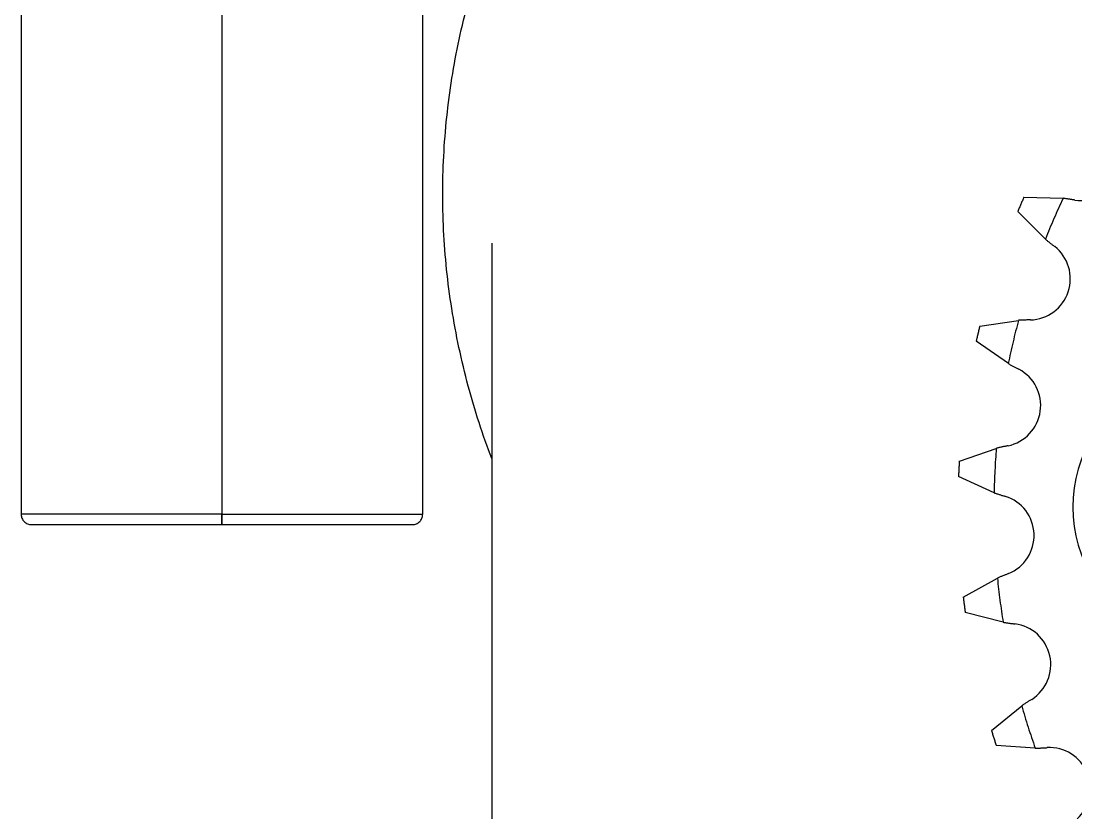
# Model space of a CAD drawing. Header units: metres. Extents: x 0 to 63075, y 0 to 44550.
# Drawn here: x 39828.1 to 39930.5, y 35916.6 to 35993.5 of the extents above; entities that cross this region are included whole.
import ezdxf

# ---------------------------------------------------------------- set-up
doc = ezdxf.new("R2010")
doc.units = ezdxf.units.M
doc.header["$LTSCALE"] = 75
doc.linetypes.add('HIDDEN2', pattern=[4.7625, 3.175, -1.5875])
for name, color, linetype in [('SDM', 7, 'Continuous'), ('SL1', 8, 'Continuous'), ('SL4', 4, 'Continuous'), ('ST1', 7, 'HIDDEN2')]:
    doc.layers.add(name, color=color, linetype=linetype)

# ---------------------------------------------------------------- blocks, each defined once
blk = doc.blocks.new('A$Cf33ee68d')
at = {"layer": 'SL1', "extrusion": (2.28848e-17, 1, 0)}
blk.add_line((16190.85, 7768.55), (16190.85, 7667.5), dxfattribs=at)
at = {"layer": 'SL1'}
for points, knots in [([(16193.64, 7805.41), (16194.78, 7807.71), (16196.04, 7809.97), (16198.81, 7814.38), (16200.32, 7816.53), (16203.57, 7820.7), (16205.31, 7822.71), (16209, 7826.58), (16210.95, 7828.43), (16215.04, 7831.97), (16217.18, 7833.64), (16221.64, 7836.81), (16223.95, 7838.29), (16228.73, 7841.05), (16231.19, 7842.33), (16236.24, 7844.67), (16238.83, 7845.74), (16244.11, 7847.64), (16246.8, 7848.47), (16252.26, 7849.91), (16255.02, 7850.52), (16260.61, 7851.49), (16263.42, 7851.85), (16269.16, 7852.35), (16272.07, 7852.48), (16277.83, 7852.48), (16280.68, 7852.36), (16286.33, 7851.88), (16289.15, 7851.52), (16294.73, 7850.56), (16297.5, 7849.96), (16302.95, 7848.54), (16305.64, 7847.71), (16310.92, 7845.83), (16313.51, 7844.77), (16318.56, 7842.45), (16321.03, 7841.17), (16325.81, 7838.42), (16328.13, 7836.95), (16332.6, 7833.79), (16334.75, 7832.12), (16338.86, 7828.59), (16340.82, 7826.74), (16344.54, 7822.86), (16346.29, 7820.84), (16349.57, 7816.65), (16351.1, 7814.48), (16353.91, 7810.02), (16355.19, 7807.73), (16357.51, 7803.04), (16358.54, 7800.65), (16360.33, 7795.78), (16361.09, 7793.3), (16362.35, 7788.31), (16362.84, 7785.78), (16363.55, 7780.71), (16363.77, 7778.16), (16363.94, 7773.06), (16363.88, 7770.5), (16363.5, 7765.43), (16363.17, 7762.89), (16362.25, 7757.88), (16361.66, 7755.39), (16360.4, 7751.15), (16359.8, 7749.36), (16359.13, 7747.61)], [0, 0, 0, 0, 8.347088, 8.347088, 16.801546, 16.801546, 25.294866, 25.294866, 33.816343, 33.816343, 42.354668, 42.354668, 50.900516, 50.900516, 59.447382, 59.447382, 67.991426, 67.991426, 76.530877, 76.530877, 85.065412, 85.065412, 93.595637, 93.595637, 102.341976, 102.341976, 110.866853, 110.866853, 119.392248, 119.392248, 127.919257, 127.919257, 136.449361, 136.449361, 144.983739, 144.983739, 153.523022, 153.523022, 162.066924, 162.066924, 170.613742, 170.613742, 179.159719, 179.159719, 187.698431, 187.698431, 196.220556, 196.220556, 204.714645, 204.714645, 213.169447, 213.169447, 221.577596, 221.577596, 229.939064, 229.939064, 238.262231, 238.262231, 246.561882, 246.561882, 254.855919, 254.855919, 263.16276, 263.16276, 269.274674, 269.274674, 269.274674, 269.274674]), ([(16190.85, 7747.61), (16189.97, 7749.92), (16189.2, 7752.28), (16188.23, 7755.91), (16187.93, 7757.16), (16187.13, 7760.92), (16186.73, 7763.46), (16186.2, 7768.54), (16186.08, 7771.1), (16186.1, 7776.2), (16186.25, 7778.75), (16186.68, 7782.54), (16186.85, 7783.8), (16187.48, 7787.57), (16188.03, 7790.07), (16189.4, 7795), (16190.22, 7797.43), (16191.91, 7801.71), (16192.74, 7803.58), (16193.64, 7805.41)], [489.045531, 489.045531, 489.045531, 489.045531, 497.101846, 497.101846, 501.282361, 501.282361, 509.624189, 509.624189, 517.937387, 517.937387, 526.233023, 526.233023, 530.377623, 530.377623, 538.691256, 538.691256, 547.022089, 547.022089, 553.640068, 553.640068, 553.640068, 553.640068])]:
    blk.add_open_spline(points, degree=3, knots=knots, dxfattribs=at)
blk = doc.blocks.new('A$C6e6623c1')
at = {"layer": 'SL4'}
blk.add_arc((4462.21, 1623.35), 13.25, 116.0652, 243.9348, dxfattribs=at)
at = {"layer": 'ST1'}
for p, q in [((4346.83, 1685.35), (4346.83, 1622.65)), ((4366.33, 1685.35), (4366.33, 1622.65)), ((4385.83, 1622.65), (4385.83, 1685.35)), ((4444.23, 1653.47), (4448.03, 1653.36)), ((4446.31, 1649.39), (4443.63, 1652.09)), ((4439.93, 1640.93), (4443.69, 1641.5)), ((4442.71, 1637.3), (4439.59, 1639.47)), ((4437.95, 1627.83), (4441.54, 1629.06)), ((4441.33, 1624.75), (4437.87, 1626.34)), ((4366.33, 1622.65), (4346.87, 1622.65)), ((4366.33, 1622.65), (4366.33, 1621.65)), ((4366.33, 1621.65), (4366.33, 1622.65)), ((4366.33, 1622.65), (4385.78, 1622.65)), ((4347.83, 1621.65), (4366.33, 1621.65)), ((4366.33, 1621.65), (4384.83, 1621.65)), ((4438.33, 1614.59), (4441.65, 1616.44)), ((4442.21, 1612.16), (4438.53, 1613.1)), ((4441.08, 1601.63), (4444.01, 1604.05)), ((4445.32, 1599.93), (4441.53, 1600.2))]:
    blk.add_line(p, q, dxfattribs=at)
for centre, radius, start, end in [((4449.77, 1657.14), 4, 261.458, 41.3179), ((4511.71, 1623.35), 73.9, 155.9493, 157.1123), ((4511.71, 1623.35), 70.4, 154.7725, 158.2892), ((4445.51, 1632.59), 20.92, 79.9215, 83.0988), ((4459.76, 1665.41), 20.92, 229.9629, 233.1402), ((4444.73, 1645.54), 4, 271.7437, 51.6037), ((4511.71, 1623.35), 70.4, 165.0582, 168.5749), ((4444.93, 1620.62), 20.92, 90.2072, 93.3845), ((4511.71, 1623.35), 73.9, 166.2351, 167.398), ((4453.09, 1655.46), 20.92, 240.2486, 243.4259), ((4441.85, 1633.22), 4, 282.0294, 61.8894), ((4511.71, 1623.35), 70.4, 175.3439, 178.8606), ((4446.49, 1608.74), 20.92, 100.4929, 103.6702), ((4511.71, 1623.35), 73.9, 176.5208, 177.6838), ((4448.3, 1644.47), 20.92, 250.5343, 253.7116), ((4441.21, 1620.59), 4, 292.3152, 72.1751), ((4347.83, 1622.65), 1, 180, 270), ((4384.83, 1622.65), 1, 270, 0), ((4450.15, 1597.33), 20.92, 110.7786, 113.9559), ((4511.71, 1623.35), 70.4, 185.6296, 189.1463), ((4511.71, 1623.35), 73.9, 186.8065, 187.9695), ((4445.55, 1632.81), 20.92, 260.8201, 263.9973), ((4442.83, 1608.04), 4, 302.6009, 82.4608), ((4455.78, 1586.75), 20.92, 121.0643, 124.2416), ((4511.71, 1623.35), 70.4, 195.9153, 199.4321), ((4511.71, 1623.35), 73.9, 197.0922, 198.2552), ((4444.92, 1620.84), 20.92, 271.1058, 274.283), ((4446.67, 1595.99), 4, 312.8866, 92.7465)]:
    blk.add_arc(centre, radius, start, end, dxfattribs=at)

msp = doc.modelspace()

# ---------------------------------------------------------------- block references
at = {"layer": 'SDM'}
for name, p in [('A$Cf33ee68d', (23682.93, 28203.37)), ('A$C6e6623c1', (35481.24, 34322.92))]:
    msp.add_blockref(name, p, dxfattribs=at)

doc.saveas('drawing.dxf')
